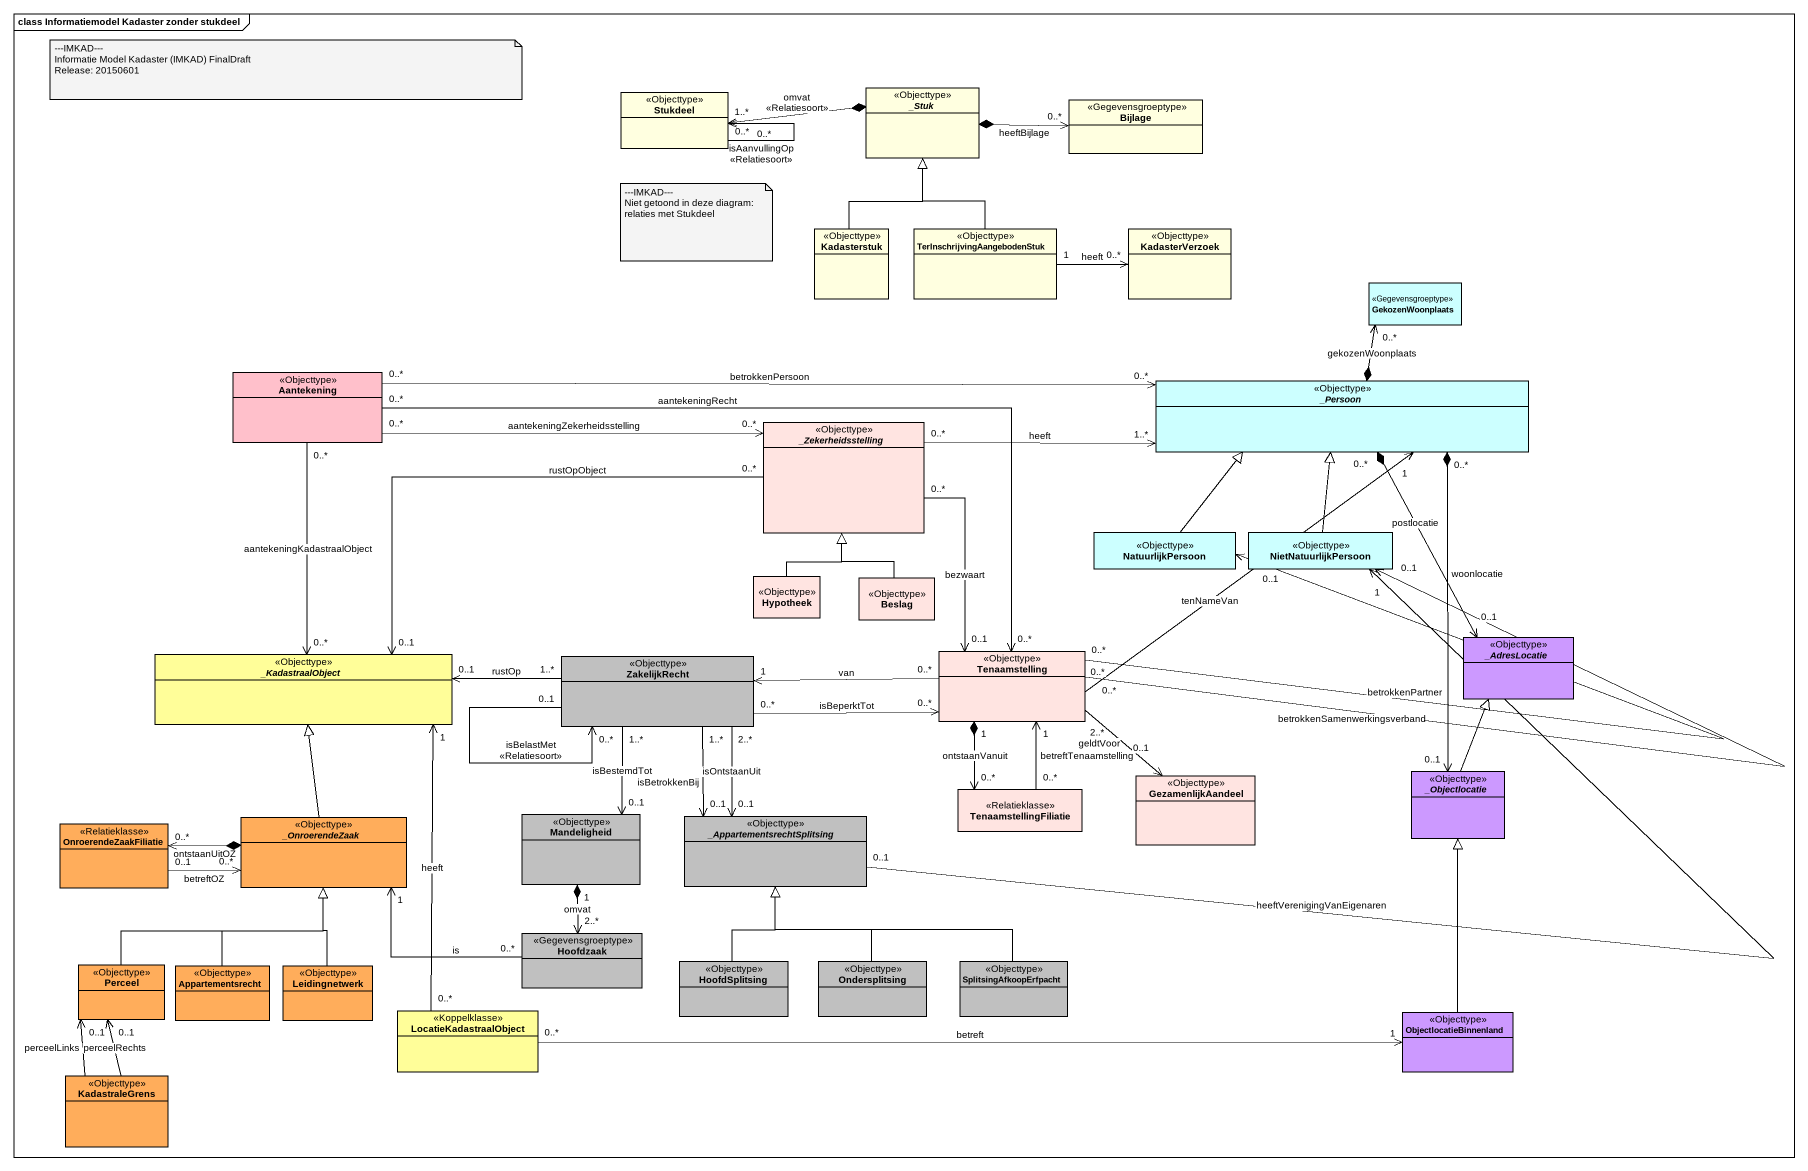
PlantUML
@startuml
mainframe class Informatiemodel Kadaster zonder stukdeel
hide circle
hide empty members
class Stukdeel <<Objecttype>> #FFFFE0
abstract class "_Stuk" as Stuk <<Objecttype>> #FFFFE0
class Bijlage <<Gegevensgroeptype>> #FFFFE0
class Kadasterstuk <<Objecttype>> #FFFFE0
class "TerInschrijvingAangebodenStuk" as TerInschrijvingAangebodenStu <<Objecttype>> #FFFFE0
class KadasterVerzoek <<Objecttype>> #FFFFE0
class GekozenWoonplaats <<Gegevensgroeptype>> #CCFFFF
class Aantekening <<Objecttype>> #FFC0CB
abstract class "_Persoon" as Persoon <<Objecttype>> #CCFFFF
abstract class "_Zekerheidsstelling" as Zekerheidsstelling <<Objecttype>> #FFE4E1
class NatuurlijkPersoon <<Objecttype>> #CCFFFF
class NietNatuurlijkPersoon <<Objecttype>> #CCFFFF
class Hypotheek <<Objecttype>> #FFE4E1
class Beslag <<Objecttype>> #FFE4E1
class Tenaamstelling <<Objecttype>> #FFE4E1
abstract class "_AdresLocatie" as AdresLocatie <<Objecttype>> #CC99FF
abstract class "_KadastraalObject" as KadastraalObject <<Objecttype>> #FFFE99
class ZakelijkRecht <<Objecttype>> #C0C0C0
class TenaamstellingFiliatie <<Relatieklasse>> #FFE4E1
class GezamenlijkAandeel <<Objecttype>> #FFE4E1
abstract class "_Objectlocatie" as Objectlocatie <<Objecttype>> #CC99FF
class OnroerendeZaakFiliatie <<Relatieklasse>> #FFAD5B
abstract class "_OnroerendeZaak" as OnroerendeZaak <<Objecttype>> #FFAD5B
class Mandeligheid <<Objecttype>> #C0C0C0
abstract class "_AppartementsrechtSplitsing" as AppartementsrechtSplitsing <<Objecttype>> #C0C0C0
class Hoofdzaak <<Gegevensgroeptype>> #C0C0C0
class HoofdSplitsing <<Objecttype>> #C0C0C0
class Ondersplitsing <<Objecttype>> #C0C0C0
class SplitsingAfkoopErfpacht <<Objecttype>> #C0C0C0
class Perceel <<Objecttype>> #FFAD5B
class Appartementsrecht <<Objecttype>> #FFAD5B
class Leidingnetwerk <<Objecttype>> #FFAD5B
class LocatieKadastraalObject <<Koppelklasse>> #FFFE99
class ObjectlocatieBinnenland <<Objecttype>> #CC99FF
class KadastraleGrens <<Objecttype>> #FFAD5B
Stukdeel "0..*" --> "0..*" Stukdeel : isAanvullingOp\n<<Relatiesoort>>
Stuk *-left-> "1..*" Stukdeel : omvat\n<<Relatiesoort>>
Stuk *-right-> "0..*" Bijlage : heeftBijlage
Kadasterstuk -up-|> Stuk
TerInschrijvingAangebodenStu -up-|> Stuk
TerInschrijvingAangebodenStu "1" -right-> "0..*" KadasterVerzoek : heeft
Aantekening "0..*" -right-> "0..*" Persoon : betrokkenPersoon
Aantekening "0..*" -right-> "0..*" Zekerheidsstelling : aantekeningZekerheidsstelling
Aantekening "0..*" -right-> "0..*" Tenaamstelling : aantekeningRecht
Aantekening "0..*" --> "0..*" KadastraalObject : aantekeningKadastraalObject
Persoon *-up-> "0..*" GekozenWoonplaats : gekozenWoonplaats
Persoon "0..*" *--> "0..1" AdresLocatie : postlocatie
Persoon "0..*" *--> "0..1" Objectlocatie : woonlocatie
Zekerheidsstelling "0..*" -right-> "1..*" Persoon : heeft
Zekerheidsstelling "0..*" --> "0..1" Tenaamstelling : bezwaart
Zekerheidsstelling "0..*" -left-> "0..1" KadastraalObject : rustOpObject
NatuurlijkPersoon -up-|> Persoon
NietNatuurlijkPersoon -up-|> Persoon
Hypotheek -up-|> Zekerheidsstelling
Beslag -up-|> Zekerheidsstelling
Tenaamstelling "0..*" -up-> "1" Persoon : tenNameVan
Tenaamstelling "0..*" -up-> "0..1" NatuurlijkPersoon : betrokkenPartner
Tenaamstelling "0..*" -right-> "0..1" NietNatuurlijkPersoon : betrokkenSamenwerkingsverband
Tenaamstelling "0..*" -left-> "1" ZakelijkRecht : van
Tenaamstelling "1" *--> "0..*" TenaamstellingFiliatie : ontstaanVanuit
Tenaamstelling "2..*" --> "0..1" GezamenlijkAandeel : geldtVoor
ZakelijkRecht "0..*" -right-> "0..*" Tenaamstelling : isBeperktTot
ZakelijkRecht "1..*" -left-> "0..1" KadastraalObject : rustOp
ZakelijkRecht "0..1" --> "0..*" ZakelijkRecht : isBelastMet\n<<Relatiesoort>>
ZakelijkRecht "1..*" --> "0..1" Mandeligheid : isBestemdTot
ZakelijkRecht "2..*" --> "0..1" AppartementsrechtSplitsing : isOntstaanUit
ZakelijkRecht "1..*" --> "0..1" AppartementsrechtSplitsing : isBetrokkenBij
TenaamstellingFiliatie "0..*" -up-> "1" Tenaamstelling : betreftTenaamstelling
Objectlocatie -up-|> AdresLocatie
OnroerendeZaakFiliatie "0..1" -right-> "0..*" OnroerendeZaak : betreftOZ
OnroerendeZaak -up-|> KadastraalObject
OnroerendeZaak *-left-> "0..*" OnroerendeZaakFiliatie : ontstaanUitOZ
Mandeligheid "1" *--> "2..*" Hoofdzaak : omvat
AppartementsrechtSplitsing "0..1" -right-> "1" NietNatuurlijkPersoon : heeftVerenigingVanEigenaren
Hoofdzaak "0..*" -left-> "1" OnroerendeZaak : is
HoofdSplitsing -up-|> AppartementsrechtSplitsing
Ondersplitsing -up-|> AppartementsrechtSplitsing
SplitsingAfkoopErfpacht -left-|> AppartementsrechtSplitsing
Perceel -up-|> OnroerendeZaak
Appartementsrecht -up-|> OnroerendeZaak
Leidingnetwerk -up-|> OnroerendeZaak
LocatieKadastraalObject "0..*" -up-> "1" KadastraalObject : heeft
LocatieKadastraalObject "0..*" -right-> "1" ObjectlocatieBinnenland : betreft
ObjectlocatieBinnenland -up-|> Objectlocatie
KadastraleGrens -up-> "0..1" Perceel : perceelRechts
KadastraleGrens -up-> "0..1" Perceel : perceelLinks
note as N1
  ~---IMKAD~---
  Informatie Model Kadaster (IMKAD) FinalDraft
  Release: 20150601
end note
note as N2
  ~---IMKAD~---
  Niet getoond in deze diagram: relaties met Stukdeel
end note
@enduml
